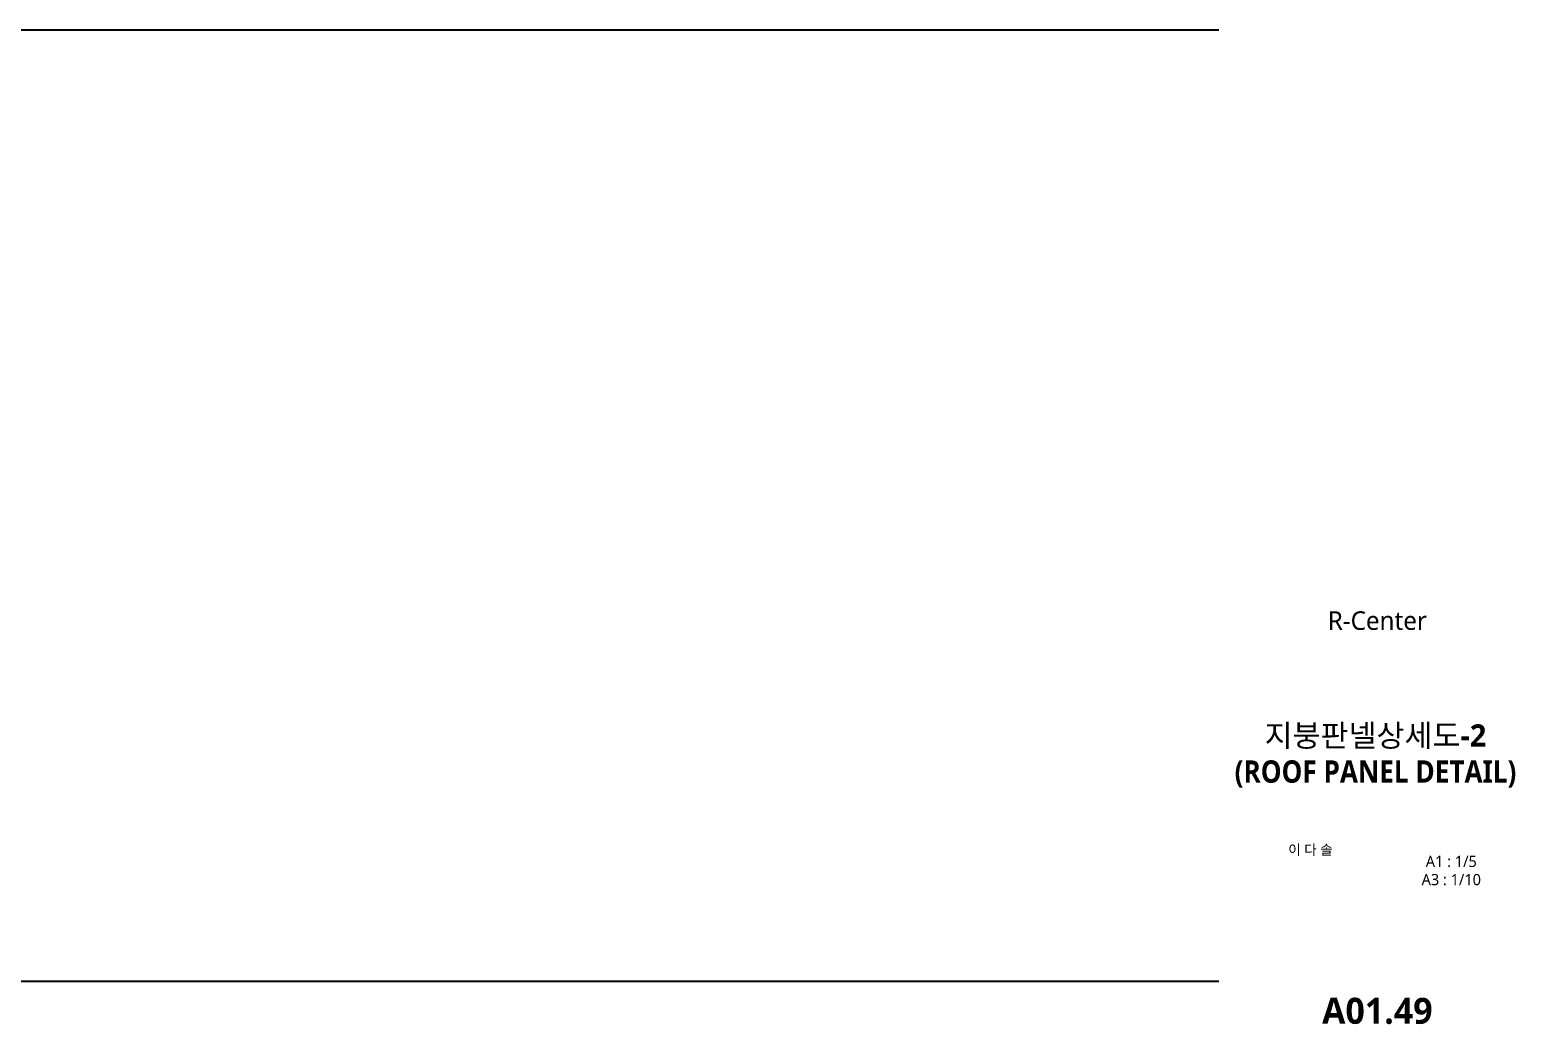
# Model space of a CAD drawing. Header units: millimetres. Extents: x -1365 to 31821, y 84 to 2865.
# Drawn here: x 29822 to 31821, y 147 to 1485 of the extents above; entities that cross this region are included whole.
import ezdxf
from ezdxf.enums import TextEntityAlignment as Align

# ---------------------------------------------------------------- set-up
doc = ezdxf.new("R2010")
doc.units = ezdxf.units.MM
doc.header["$LTSCALE"] = 10
for name, color, linetype in [('SHT', 5, 'Continuous'), ('TEXT', 3, 'Continuous'), ('TITLE', 7, 'Continuous')]:
    doc.layers.add(name, color=color, linetype=linetype)
doc.styles.add('맑은고딕', font='malgun.ttf')
doc.styles.add('맑은고딕B', font='malgunbd.ttf')
doc.styles.add('스타일1', font='malgun.ttf')

# ---------------------------------------------------------------- blocks, each defined once
blk = doc.blocks.new('TITLE')
at = {"layer": 'TITLE', "style": '스타일1'}
for tag, height, p in [('동명칭', 6, (776.77, -457.26)), ('SCALE-A1', 3, (797.5, -522)), ('SCALE-A3', 3, (797.5, -527)), ('DATA', 3, (797.5, -540))]:
    blk.add_attdef(tag, text='', height=height, dxfattribs=at).set_placement(p, align=Align.MIDDLE)
for tag, height, p in [('TITLE1', 6, (776.5, -479.4)), ('TITLE4', 6, (776.5, -484.39)), ('TITLE2', 6, (776.5, -489)), ('TITLE5', 6, (776.5, -493.99)), ('TITLE3', 6, (776.5, -498.7)), ('NAME-1', 3, (760.16, -517.5)), ('NAME-2', 3, (760.16, -526.5)), ('A0.00', 7, (776.5, -561))]:
    blk.add_attdef(tag, text='', height=height, dxfattribs=at).set_placement(p, align=Align.MIDDLE_CENTER)

msp = doc.modelspace()

# ---------------------------------------------------------------- linework, layer by layer
for p, q in [((27985.5, 1485), (31422.4, 1485)), ((27985.5, 205), (31422.4, 205))]:
    msp.add_line(p, q)

# ---------------------------------------------------------------- block references
at = {"layer": 'TEXT'}
ref = msp.add_blockref('TITLE', (27753, 0), dxfattribs=dict(at, xscale=5, yscale=5, zscale=5))
ref.add_attrib('TITLE2', '지붕판넬상세도-2', dxfattribs={"layer": 'SHT', "color": 4, "height": 30, "style": '맑은고딕B'}).set_placement((31633, 535.4), align=Align.MIDDLE_CENTER)
ref.add_attrib('TITLE3', '(ROOF PANEL DETAIL)', dxfattribs={"layer": 'SHT', "color": 4, "height": 30, "style": '맑은고딕B', "width": 0.9}).set_placement((31633, 486.9), align=Align.MIDDLE_CENTER)
ref.add_attrib('NAME-1', '이 다 솔', dxfattribs={"color": 3, "height": 13.5, "style": '맑은고딕'}).set_placement((31515.5, 381.7), align=Align.MIDDLE_LEFT)
ref.add_attrib('SCALE-A1', 'A1 : 1/5', dxfattribs={"layer": 'SHT', "color": 3, "height": 15, "style": '맑은고딕'}).set_placement((31735, 365.9), align=Align.MIDDLE)
ref.add_attrib('SCALE-A3', 'A3 : 1/10', dxfattribs={"layer": 'SHT', "color": 3, "height": 15, "style": '맑은고딕'}).set_placement((31735, 341.5), align=Align.MIDDLE)
ref.add_attrib('A0.00', 'A01.49', dxfattribs={"layer": 'SHT', "color": 4, "height": 35, "style": '맑은고딕B'}).set_placement((31635.5, 165), align=Align.MIDDLE_CENTER)

# ---------------------------------------------------------------- texts
at = {"layer": 'TEXT', "style": '스타일1'}
msp.add_text('R-Center', height=25, dxfattribs=at).set_placement((31635.5, 690), align=Align.MIDDLE_CENTER)

doc.saveas('drawing.dxf')
